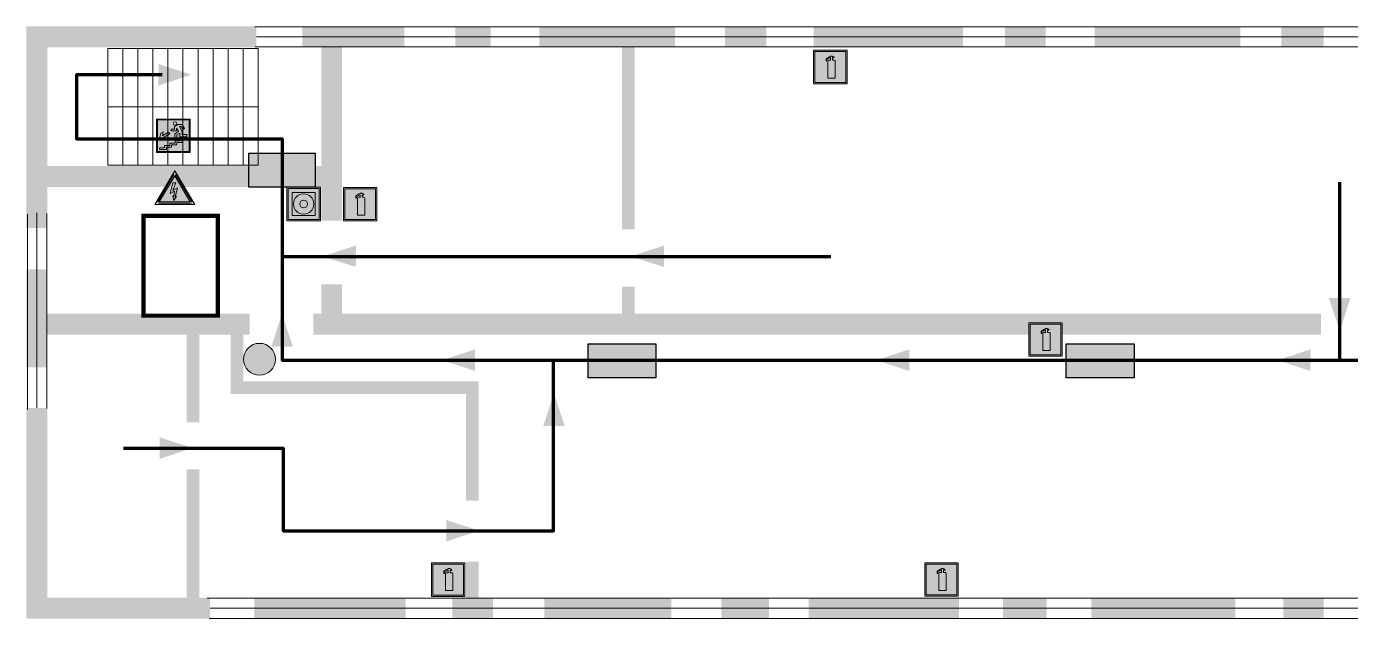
# Model space of a CAD drawing. Header units: millimetres. Extents: x 13114 to 67229, y 22859 to 38520.
# Drawn here: x 30442.6 to 30758.7, y 36088.5 to 36229.9 of the extents above; entities that cross this region are included whole.
import ezdxf

# ---------------------------------------------------------------- set-up
doc = ezdxf.new("R2010")
doc.units = ezdxf.units.MM
doc.layers.add('План_Штампы', color=7, linetype='Continuous')

# ---------------------------------------------------------------- blocks, each defined once
blk = doc.blocks.new('A$C7B4425F7')
at = {"true_color": 0xffffff}
blk.add_hatch(color=7, dxfattribs=at).paths.add_polyline_path([(0, 0), (-16, 0), (-16, -8), (0, -8)])
h = blk.add_hatch(color=126)
h.paths.add_polyline_path([(-0.2, -0.2), (-15.8, -0.2), (-15.8, -7.8), (-0.2, -7.8)])
h.paths.add_polyline_path([(-11.76, -2.03), (-11.76, -3.66), (-11.17, -3.66, -0.568275), (-11.17, -6.18), (-12.58, -6.18), (-12.58, -2.03)], flags=16)
h.paths.add_polyline_path([(-13.33, -4.12, -0.495768), (-13.59, -6.18), (-15.03, -6.18), (-15.03, -2.03), (-13.59, -2.03, -0.487973)], flags=16)
h.paths.add_polyline_path([(-10.25, -2.03), (-9.48, -2.03), (-9.48, -6.18), (-10.25, -6.18)], flags=16)
h.paths.add_polyline_path([(-13.84, -3.69), (-14.24, -3.69), (-14.24, -3.03), (-13.9, -3.03, -0.692621)], flags=0)
h.paths.add_polyline_path([(-9.15, -2.03), (-8.4, -2.03), (-8.04, -3.07), (-7.68, -2.03), (-6.93, -2.03), (-7.64, -4.1), (-6.93, -6.18), (-7.68, -6.18), (-8.04, -5.14), (-8.4, -6.18), (-9.15, -6.18), (-8.44, -4.1)], flags=16)
h.paths.add_polyline_path([(-11.76, -4.46), (-11.42, -4.46, -0.692621), (-11.36, -5.12), (-11.76, -5.12)], flags=0)
h.paths.add_polyline_path([(-13.9, -5.2), (-14.24, -5.2), (-14.24, -4.55), (-13.84, -4.55, -0.708038)], flags=0)
edge = h.paths.add_edge_path(flags=16)
edge.add_ellipse((-5.51, -4.08), major_axis=(0, 2.05), ratio=0.586184, start_angle=0, end_angle=360)
edge = h.paths.add_edge_path(flags=0)
edge.add_ellipse((-5.51, -4.08), major_axis=(0, 1.14), ratio=0.454828, start_angle=0, end_angle=360)
h.paths.add_polyline_path([(-4.13, -4.96, 0.377264), (-3.48, -4.52, 0.0555), (-3.16, -2.03), (-1.66, -2.03), (-1.66, -4.96), (-0.96, -4.96), (-0.96, -7.01), (-1.75, -7.01), (-1.75, -6.18), (-3.3, -6.18), (-3.3, -7.02), (-4.13, -7.02)], flags=16)
h.paths.add_polyline_path([(-2.73, -2.91), (-2.28, -2.91), (-2.28, -4.96), (-3.05, -4.96, 0.079136)], flags=0)
at = {"color": 126}
blk.add_lwpolyline([(-16, -8), (0, -8), (0, 0), (-16, 0)], close=True, dxfattribs=at)
blk = doc.blocks.new('вниз 3')
at = {"lineweight": 0, "true_color": 0xffffff}
h = blk.add_hatch(color=7, dxfattribs=at)
h.dxf.hatch_style = 1
h.paths.add_polyline_path([(40997.5, -4475.69), (40997.25, -4475.28), (40995.76, -4476.15), (40995.97, -4475.23), (40995.39, -4475.56), (40995.05, -4476.83), (40996.33, -4477.17), (40996.91, -4476.83), (40996, -4476.55)], flags=0)
h.paths.add_polyline_path([(40999.81, -4473.95), (41000.22, -4473.95), (41000.64, -4474.67), (41001.03, -4474.43), (41000.46, -4473.49), (41000.42, -4473.49), (40999.43, -4473.49), (40998.68, -4473.92), (40998.68, -4474.57), (40997.88, -4474.57), (40997.88, -4475), (40999.14, -4475), (40999.14, -4474.43), (40999.14, -4474.38), (40999.59, -4475.15), (40998.72, -4475.67), (40998.72, -4477.06), (40999.24, -4477.06), (40999.24, -4475.96), (40999.95, -4475.56), (40999.95, -4476.43), (41001.61, -4476.43), (41001.61, -4475.88), (41000.47, -4475.88), (41000.47, -4475.12)], flags=0)
h.paths.add_polyline_path([(40999.2, -4473.24, 1), (40998.35, -4473.24, 1)], flags=0)
h.paths.add_polyline_path([(41000.46, -4477.26), (41001.69, -4477.26), (41001.69, -4476.84), (41000.03, -4476.84), (41000.03, -4477.39), (40998.78, -4477.39), (40998.78, -4477.95), (40997.53, -4477.95), (40997.53, -4478.5), (40996.29, -4478.5), (40996.29, -4479.06), (40995.05, -4479.06), (40995.05, -4479.48), (40995.29, -4479.48), (40996.72, -4479.48), (40996.72, -4478.92), (40997.97, -4478.92), (40997.97, -4478.36), (40999.2, -4478.36), (40999.2, -4477.81), (41000.46, -4477.81)], flags=0)
h.paths.add_polyline_path([(41002.37, -4472.17), (40994.37, -4472.17), (40994.37, -4480.17), (41002.37, -4480.17)])
h.paths.add_polyline_path([(41002.16, -4479.96), (40994.57, -4479.96), (40994.57, -4472.37), (41002.16, -4472.37)], flags=16)
h.paths.add_polyline_path([(41001.61, -4475.88), (41001.61, -4476.43), (40999.95, -4476.43), (40999.95, -4475.56), (40999.24, -4475.96), (40999.24, -4477.06), (40998.72, -4477.06), (40998.72, -4475.67), (40999.59, -4475.15), (40999.14, -4474.38), (40999.14, -4474.43), (40999.14, -4475), (40997.88, -4475), (40997.88, -4474.57), (40998.68, -4474.57), (40998.68, -4473.92), (40999.43, -4473.49), (41000.42, -4473.49), (41000.46, -4473.49), (41001.03, -4474.43), (41000.64, -4474.67), (41000.22, -4473.95), (40999.81, -4473.95), (41000.47, -4475.12), (41000.47, -4475.88)], flags=0)
h.paths.add_polyline_path([(41001.69, -4476.84), (41001.69, -4477.26), (41000.46, -4477.26), (41000.46, -4477.81), (40999.2, -4477.81), (40999.2, -4478.36), (40997.97, -4478.36), (40997.97, -4478.92), (40996.72, -4478.92), (40996.72, -4479.48), (40995.05, -4479.48), (40995.05, -4479.06), (40996.29, -4479.06), (40996.29, -4478.5), (40997.53, -4478.5), (40997.53, -4477.95), (40998.78, -4477.95), (40998.78, -4477.39), (41000.03, -4477.39), (41000.03, -4476.84)], flags=0)
h.paths.add_polyline_path([(40998.35, -4473.24, -1), (40999.2, -4473.24, -1)], flags=0)
h.paths.add_polyline_path([(40997.5, -4475.69), (40996, -4476.55), (40996.91, -4476.83), (40996.33, -4477.17), (40995.05, -4476.83), (40995.39, -4475.56), (40995.97, -4475.23), (40995.76, -4476.15), (40997.25, -4475.28)], flags=0)
at = {"lineweight": 0}
h = blk.add_hatch(color=126, dxfattribs=at)
h.dxf.hatch_style = 1
h.paths.add_polyline_path([(41002.16, -4472.37), (40994.57, -4472.37), (40994.57, -4479.96), (41002.16, -4479.96)])
h.paths.add_polyline_path([(40995.97, -4475.23), (40995.76, -4476.15), (40997.25, -4475.28), (40997.5, -4475.69), (40996, -4476.55), (40996.91, -4476.83), (40996.33, -4477.17), (40995.05, -4476.83), (40995.39, -4475.56)], flags=16)
h.paths.add_polyline_path([(40997.88, -4474.57), (40998.68, -4474.57), (40998.68, -4473.92), (40999.43, -4473.49), (41000.42, -4473.49), (41000.46, -4473.49), (41001.03, -4474.43), (41000.64, -4474.67), (41000.22, -4473.95), (40999.81, -4473.95), (41000.47, -4475.12), (41000.47, -4475.88), (41001.61, -4475.88), (41001.61, -4476.43), (40999.95, -4476.43), (40999.95, -4475.56), (40999.24, -4475.96), (40999.24, -4477.06), (40998.72, -4477.06), (40998.72, -4475.67), (40999.59, -4475.15), (40999.14, -4474.38), (40999.14, -4474.43), (40999.14, -4475), (40997.88, -4475)], flags=16)
h.paths.add_polyline_path([(40998.35, -4473.24, -1), (40999.2, -4473.24, -1)], flags=16)
h.paths.add_polyline_path([(40997.53, -4477.95), (40998.78, -4477.95), (40998.78, -4477.39), (41000.03, -4477.39), (41000.03, -4476.84), (41001.69, -4476.84), (41001.69, -4477.26), (41000.46, -4477.26), (41000.46, -4477.81), (40999.2, -4477.81), (40999.2, -4478.36), (40997.97, -4478.36), (40997.97, -4478.92), (40996.72, -4478.92), (40996.72, -4479.48), (40995.05, -4479.48), (40995.05, -4479.06), (40996.29, -4479.06), (40996.29, -4478.5), (40997.53, -4478.5)], flags=16)
at = {"lineweight": 0, "true_color": 0xffffff}
h = blk.add_hatch(color=7, dxfattribs=at)
h.dxf.hatch_style = 1
h.paths.add_polyline_path([(40999.2, -4473.24, 1), (40998.35, -4473.24, 1)])
h.paths.add_polyline_path([(40999.81, -4473.95), (41000.22, -4473.95), (41000.64, -4474.67), (41001.03, -4474.43), (41000.46, -4473.49), (41000.42, -4473.49), (40999.43, -4473.49), (40998.68, -4473.92), (40998.68, -4474.57), (40997.88, -4474.57), (40997.88, -4475), (40999.14, -4475), (40999.14, -4474.43), (40999.14, -4474.38), (40999.59, -4475.15), (40998.72, -4475.67), (40998.72, -4477.06), (40999.24, -4477.06), (40999.24, -4475.96), (40999.95, -4475.56), (40999.95, -4476.43), (41001.61, -4476.43), (41001.61, -4475.88), (41000.47, -4475.88), (41000.47, -4475.12)])
h.paths.add_polyline_path([(40999.2, -4477.81), (41000.46, -4477.81), (41000.46, -4477.26), (41001.69, -4477.26), (41001.69, -4476.84), (41000.03, -4476.84), (41000.03, -4477.39), (40998.78, -4477.39), (40998.78, -4477.95), (40997.53, -4477.95), (40997.53, -4478.5), (40996.29, -4478.5), (40996.29, -4479.06), (40995.05, -4479.06), (40995.05, -4479.48), (40995.29, -4479.48), (40996.72, -4479.48), (40996.72, -4478.92), (40997.97, -4478.92), (40997.97, -4478.36), (40999.2, -4478.36)])
h.paths.add_polyline_path([(40997.5, -4475.69), (40997.25, -4475.28), (40995.76, -4476.15), (40995.97, -4475.23), (40995.39, -4475.56), (40995.05, -4476.83), (40996.33, -4477.17), (40996.91, -4476.83), (40996, -4476.55)])
at = {"color": 126, "lineweight": 0}
for points in [[(40994.37, -4472.17), (41002.37, -4472.17), (41002.37, -4480.17), (40994.37, -4480.17)], [(40994.57, -4472.37), (41002.16, -4472.37), (41002.16, -4479.96), (40994.57, -4479.96)]]:
    blk.add_lwpolyline(points, close=True, dxfattribs=at)
for points in [[(40995.05, -4476.83), (40995.39, -4475.56), (40995.97, -4475.23), (40995.76, -4476.15), (40997.25, -4475.28), (40997.5, -4475.69), (40996, -4476.55), (40996.91, -4476.83), (40996.33, -4477.17), (40995.05, -4476.83)], [(40999.14, -4474.43), (40999.14, -4475), (40997.88, -4475), (40997.88, -4474.57), (40998.68, -4474.57), (40998.68, -4473.92), (40999.43, -4473.49), (41000.42, -4473.49), (41000.46, -4473.49), (41001.03, -4474.43), (41000.64, -4474.67), (41000.22, -4473.95), (40999.81, -4473.95), (41000.47, -4475.12), (41000.47, -4475.88), (41001.61, -4475.88), (41001.61, -4476.43), (40999.95, -4476.43), (40999.95, -4475.56), (40999.24, -4475.96), (40999.24, -4477.06), (40998.72, -4477.06), (40998.72, -4475.67), (40999.59, -4475.15), (40999.14, -4474.38), (40999.14, -4474.43)], [(40995.29, -4479.48), (40995.05, -4479.48), (40995.05, -4479.06), (40996.29, -4479.06), (40996.29, -4478.5), (40997.53, -4478.5), (40997.53, -4477.95), (40998.78, -4477.95), (40998.78, -4477.39), (41000.03, -4477.39), (41000.03, -4476.84), (41001.69, -4476.84), (41001.69, -4477.26), (41000.46, -4477.26), (41000.46, -4477.81), (40999.2, -4477.81), (40999.2, -4478.36), (40997.97, -4478.36), (40997.97, -4478.92), (40996.72, -4478.92), (40996.72, -4479.48), (40995.05, -4479.48)]]:
    blk.add_lwpolyline(points, dxfattribs=at)
blk.add_circle((40998.77, -4473.24), 0.426, dxfattribs=at)
blk = doc.blocks.new('A$C54414219')
at = {"true_color": 0xffffff}
h = blk.add_hatch(color=7, dxfattribs=at)
h.paths.add_polyline_path([(2.39, -9.45), (2.39, -18.3), (11.23, -18.3), (11.23, -9.45)], flags=0)
h.paths.add_polyline_path([(10.71, -13.87, -1), (2.92, -13.87, -1)], flags=0)
h.paths.add_polyline_path([(8.3, -13.87, -1), (5.33, -13.87, -1)], flags=0)
h.paths.add_polyline_path([(0.41, -7.47), (0.41, -20.27), (13.21, -20.27), (13.21, -7.47)])
h.paths.add_polyline_path([(0.92, -19.77), (12.71, -19.77), (12.71, -7.98), (0.92, -7.98)], flags=16)
h.paths.add_polyline_path([(11.23, -9.45), (11.23, -18.3), (2.39, -18.3), (2.39, -9.45)], flags=0)
at = {"lineweight": 5}
h = blk.add_hatch(color=242, dxfattribs=at)
h.paths.add_polyline_path([(12.71, -7.98), (0.92, -7.98), (0.92, -19.77), (12.71, -19.77)])
h.paths.add_polyline_path([(11.23, -18.3), (2.39, -18.3), (2.39, -9.45), (11.23, -9.45)], flags=16)
h.paths.add_polyline_path([(10.71, -13.87, -1), (2.92, -13.87, -1)], flags=0)
h.paths.add_polyline_path([(8.3, -13.87, -1), (5.33, -13.87, -1)], flags=0)
at = {"true_color": 0xffffff}
h = blk.add_hatch(color=7, dxfattribs=at)
h.paths.add_polyline_path([(2.39, -9.45), (2.39, -18.3), (11.23, -18.3), (11.23, -9.45)])
h.paths.add_polyline_path([(10.71, -13.87, -1), (2.92, -13.87, -1)], flags=16)
h.paths.add_polyline_path([(8.3, -13.87, -1), (5.33, -13.87, -1)], flags=0)
at = {"lineweight": 5}
h = blk.add_hatch(color=242, dxfattribs=at)
h.paths.add_polyline_path([(2.92, -13.87, 1), (10.71, -13.87, 1)])
h.paths.add_polyline_path([(8.3, -13.87, -1), (5.33, -13.87, -1)], flags=16)
at = {"color": 242, "lineweight": 5}
for p, q in [((0.41, -20.27), (0.41, -7.47)), ((0.41, -7.47), (13.21, -7.47)), ((0.41, -7.47), (13.21, -7.47)), ((13.21, -20.27), (13.21, -7.47)), ((0.41, -20.27), (13.21, -20.27))]:
    blk.add_line(p, q, dxfattribs=at)
for points in [[(0.92, -7.98), (12.71, -7.98), (12.71, -19.77), (0.92, -19.77)], [(2.39, -9.45), (11.23, -9.45), (11.23, -18.3), (2.39, -18.3)]]:
    blk.add_lwpolyline(points, close=True, dxfattribs=at)
for radius in [3.89, 1.49]:
    blk.add_circle((6.81, -13.87), radius, dxfattribs=at)
blk = doc.blocks.new('A$C7B8C2D5B')
at = {"lineweight": 0}
h = blk.add_hatch(color=5, dxfattribs=at)
h.dxf.hatch_style = 1
h.paths.add_polyline_path([(1.4, -3.02, 1), (-2.11, -3.02, 1)])
at = {"color": 5, "lineweight": 0}
blk.add_circle((-0.36, -3.02), 1.75, dxfattribs=at)
blk = doc.blocks.new('A$C3AD82952')
at = {"true_color": 0xf5f5ff}
h = blk.add_hatch(color=7, dxfattribs=at)
h.dxf.hatch_style = 1
h.paths.add_polyline_path([(8.21, 8.73, 0.414214), (7.89, 9.05), (7.22, 9.05), (7.22, 9.92), (7.59, 9.92, 1), (7.57, 10.36), (7.22, 10.36), (7.22, 10.6), (6.43, 10.6), (6.43, 10.36), (6.01, 10.36), (4.74, 9.59), (4.74, 8.69), (4.98, 8.73), (4.98, 9.26), (6.12, 9.91), (6.43, 9.91), (6.43, 9.05), (5.76, 9.05, 0.414214), (5.44, 8.73), (5.44, 2.2), (8.21, 2.2)], flags=0)
h.paths.add_polyline_path([(12.8, 12.8), (0, 12.8), (0, 0), (12.8, 0)])
h.paths.add_polyline_path([(0.51, 12.29), (12.29, 12.29), (12.29, 0.51), (0.51, 0.51)], flags=16)
h.paths.add_polyline_path([(4.74, 9.59), (6.01, 10.36), (6.43, 10.36), (6.43, 10.6), (7.22, 10.6), (7.22, 10.36), (7.59, 10.36, -0.94586), (7.59, 9.92), (7.22, 9.92), (7.22, 9.05), (7.89, 9.05, -0.414214), (8.21, 8.73), (8.21, 2.2), (5.44, 2.2), (5.44, 8.73, -0.414214), (5.76, 9.05), (6.43, 9.05), (6.43, 9.91), (6.12, 9.91), (4.98, 9.26), (4.98, 8.73), (4.74, 8.69)], flags=0)
h = blk.add_hatch(color=242)
h.dxf.hatch_style = 1
h.paths.add_polyline_path([(12.29, 12.29), (0.51, 12.29), (0.51, 0.51), (12.29, 0.51)])
h.paths.add_polyline_path([(4.74, 8.69), (4.74, 9.59), (6.01, 10.36), (6.43, 10.36), (6.43, 10.6), (7.22, 10.6), (7.22, 10.36), (7.59, 10.36, -0.94586), (7.59, 9.92), (7.22, 9.92), (7.22, 9.05), (7.89, 9.05, -0.414214), (8.21, 8.73), (8.21, 2.2), (5.44, 2.2), (5.44, 8.73, -0.414214), (5.76, 9.05), (6.43, 9.05), (6.43, 9.91), (6.12, 9.91), (4.98, 9.26), (4.98, 8.73)], flags=16)
h = blk.add_hatch(color=7, dxfattribs=at)
h.dxf.hatch_style = 1
h.paths.add_polyline_path([(8.21, 8.73, 0.414214), (7.89, 9.05), (7.22, 9.05), (7.22, 9.92), (7.59, 9.92, 1), (7.57, 10.36), (7.22, 10.36), (7.22, 10.6), (6.43, 10.6), (6.43, 10.36), (6.01, 10.36), (4.74, 9.59), (4.74, 8.69), (4.98, 8.73), (4.98, 9.26), (6.12, 9.91), (6.43, 9.91), (6.43, 9.05), (5.76, 9.05, 0.414214), (5.44, 8.73), (5.44, 2.2), (8.21, 2.2)])
at = {"color": 242, "lineweight": 5}
for p, q in [((0, 0), (0, 12.8)), ((0, 12.8), (12.8, 12.8)), ((6.01, 10.36), (4.74, 9.59)), ((6.01, 10.36), (6.43, 10.36)), ((7.22, 10.6), (6.43, 10.6)), ((6.43, 10.6), (6.43, 10.36)), ((7.22, 10.36), (7.22, 10.6)), ((7.59, 10.36), (7.22, 10.36)), ((12.8, 0), (12.8, 12.8)), ((4.74, 9.59), (4.74, 8.69)), ((4.74, 8.69), (4.98, 8.73)), ((4.98, 9.26), (6.12, 9.91)), ((4.98, 8.73), (4.98, 9.26)), ((5.44, 2.2), (5.44, 8.73)), ((5.76, 9.05), (6.43, 9.05)), ((6.12, 9.91), (6.43, 9.91)), ((6.43, 9.91), (6.43, 9.05)), ((7.22, 9.05), (7.22, 9.92)), ((7.59, 9.92), (7.22, 9.92)), ((7.89, 9.05), (7.22, 9.05)), ((8.21, 2.2), (8.21, 8.73)), ((0, 0), (12.8, 0)), ((5.44, 2.2), (8.21, 2.2))]:
    blk.add_line(p, q, dxfattribs=at)
blk.add_lwpolyline([(0.51, 12.29), (12.29, 12.29), (12.29, 0.51), (0.51, 0.51)], close=True, dxfattribs=at)
for centre, radius, start, end in [((7.58, 10.14), 0.223, 273.1875, 86.8125), ((5.76, 8.73), 0.32, 90, 180), ((7.89, 8.73), 0.32, 0, 90)]:
    blk.add_arc(centre, radius, start, end, dxfattribs=at)
blk = doc.blocks.new('A$C3E6D3DDE')
at = {"lineweight": 5}
h = blk.add_hatch(color=40, dxfattribs=at)
h.paths.add_polyline_path([(24.1, 1.45), (16.46, -11.35), (31.74, -11.35)])
h.paths.add_polyline_path([(24.09, -0.46), (30.03, -10.41), (18.14, -10.41)], flags=16)
h.paths.add_polyline_path([(24.54, -3.08), (23.41, -6.02), (25.13, -5.01), (24.33, -8.5), (24.82, -8.27), (23.79, -9.86), (23.4, -8.04), (23.8, -8.43), (24.04, -6.29), (22.39, -7.25), (23.44, -3.08)], flags=0)
h = blk.add_hatch(color=256, dxfattribs=at)
h.paths.add_polyline_path([(24.37, 0.03, 0.567511), (23.82, 0.03), (17.59, -10.4, 0.582454), (17.86, -10.88), (30.32, -10.88, 0.582149), (30.6, -10.4)])
h.paths.add_polyline_path([(24.09, -0.46), (18.14, -10.41), (30.03, -10.41)], flags=16)
h.paths.add_polyline_path([(24.54, -3.08), (23.41, -6.02), (25.13, -5.01), (24.33, -8.5), (24.82, -8.27), (23.79, -9.86), (23.4, -8.04), (23.8, -8.43), (24.04, -6.29), (22.39, -7.25), (23.44, -3.08)], flags=0)
h = blk.add_hatch(color=40, dxfattribs=at)
h.paths.add_polyline_path([(24.09, -0.46), (18.14, -10.41), (30.03, -10.41)])
h.paths.add_polyline_path([(24.82, -8.27), (23.79, -9.86), (23.4, -8.04), (23.8, -8.43), (24.04, -6.29), (22.39, -7.25), (23.44, -3.08), (24.54, -3.08), (23.41, -6.02), (25.13, -5.01), (24.33, -8.5)], flags=16)
at = {"color": 40, "lineweight": 5}
for p, q in [((16.46, -11.35), (24.1, 1.45)), ((24.1, 1.45), (31.74, -11.35))]:
    blk.add_line(p, q, dxfattribs=at)
at = {"lineweight": 5}
for p, q in [((17.59, -10.4), (23.82, 0.03)), ((24.37, 0.03), (30.6, -10.4)), ((18.14, -10.41), (24.09, -0.46)), ((23.44, -3.08), (22.39, -7.25)), ((23.41, -6.02), (24.54, -3.08)), ((25.13, -5.01), (23.41, -6.02)), ((24.54, -3.08), (23.44, -3.08)), ((24.09, -0.46), (30.03, -10.41)), ((24.33, -8.5), (25.13, -5.01)), ((22.39, -7.25), (24.04, -6.29)), ((23.8, -8.43), (23.4, -8.04)), ((23.4, -8.04), (23.79, -9.86)), ((23.79, -9.86), (24.82, -8.27)), ((24.04, -6.29), (23.8, -8.43)), ((24.82, -8.27), (24.33, -8.5)), ((17.86, -10.88), (30.32, -10.88)), ((18.14, -10.41), (30.03, -10.41))]:
    blk.add_line(p, q, dxfattribs=at)
at = {"color": 50, "lineweight": 5}
blk.add_line((31.74, -11.35), (16.46, -11.35), dxfattribs=at)
blk = doc.blocks.new('A$C32E8229D')
at = {"true_color": 0xffffff}
blk.add_hatch(color=7, dxfattribs=at).paths.add_polyline_path([(0, 0), (0, -8), (16, -8), (16, 0)])
h = blk.add_hatch(color=126)
h.paths.add_polyline_path([(0.2, -0.2), (15.8, -0.2), (15.8, -7.8), (0.2, -7.8)])
h.paths.add_polyline_path([(13.49, -2.05), (12.08, -2.05), (11.37, -2.63, 0.162397), (11.29, -2.84), (11.29, -3.63), (10.35, -3.63), (10.35, -4.05), (11.68, -4.05), (11.68, -3.48), (12.26, -4.28), (11.29, -5.1), (11.29, -6.78), (11.85, -6.78), (11.85, -5.44), (12.8, -4.64), (12.8, -5.94), (14.46, -5.94), (14.46, -5.39), (13.45, -5.39), (13.45, -3.97), (12.46, -2.59), (13.15, -2.59), (13.69, -3.34), (14.18, -3)], flags=16)
h.paths.add_polyline_path([(10.74, -1.82, 1), (11.8, -1.82, 1)], flags=16)
h.paths.add_polyline_path([(9.39, -3.59), (5.99, -3.59), (6.56, -3.03), (5.91, -3.03), (5.1, -3.83), (5.91, -4.64), (6.56, -4.64), (5.99, -4.09), (9.39, -4.09)], flags=16)
h.paths.add_polyline_path([(4.29, -1.08), (1.72, -1.08), (1.72, -6.6), (4.29, -6.6)], flags=16)
at = {"color": 126}
blk.add_lwpolyline([(16, -8), (0, -8), (0, 0), (16, 0)], close=True, dxfattribs=at)

msp = doc.modelspace()

# ---------------------------------------------------------------- linework, layer by layer
at = {"lineweight": 100, "const_width": 5}
for points in [[(30445.1, 36181.77), (30445.1, 36227.39), (30497.48, 36227.39)], [(30508.26, 36194.07), (30515.46, 36194.07), (30515.46, 36183.51), (30515.46, 36227.39)], [(30508.47, 36227.39), (30532.8, 36227.39)], [(30544.96, 36227.39), (30553.39, 36227.39)], [(30565.02, 36227.39), (30597.42, 36227.39)], [(30609.41, 36227.39), (30619.27, 36227.39)], [(30630.51, 36227.39), (30666.22, 36227.39)], [(30676.2, 36227.39), (30685.97, 36227.39)], [(30697.67, 36227.39), (30732.45, 36227.39)], [(30742.24, 36227.39), (30752.35, 36227.39)], [(30445.1, 36194.07), (30498.02, 36194.07)], [(30445.1, 36148.43), (30445.1, 36171.91)], [(30515.46, 36158.75), (30515.46, 36168.29)], [(30445.1, 36158.75), (30495.87, 36158.75)], [(30511.06, 36158.75), (30751.66, 36158.75)], [(30486.45, 36090.96), (30445.1, 36090.96), (30445.1, 36138.77)], [(30533.16, 36090.96), (30497.02, 36090.96)], [(30554.01, 36090.96), (30544.28, 36090.96)], [(30596.55, 36090.96), (30566.25, 36090.96)], [(30619.9, 36090.96), (30608.5, 36090.96)], [(30665.22, 36090.96), (30629.36, 36090.96)], [(30686.21, 36090.96), (30675.78, 36090.96)], [(30731.21, 36090.96), (30696.85, 36090.96)], [(30752.31, 36090.96), (30742.72, 36090.96)]]:
    msp.add_lwpolyline(points, dxfattribs=at)
at = {"lineweight": 0}
for points in [[(30497.09, 36229.79), (30955.17, 36229.79)], [(30497.19, 36225), (30955.27, 36225)], [(30497.48, 36227.39), (30955.56, 36227.39)], [(30442.81, 36138.42), (30442.81, 36185.03)], [(30445.1, 36138.77), (30445.1, 36185.38)], [(30447.46, 36138.59), (30447.46, 36185.2)], [(30485.73, 36093.36), (30973.39, 36093.36)], [(30486.45, 36090.96), (30974.12, 36090.96)], [(30486.45, 36090.96), (30974.12, 36090.96)], [(30486.18, 36088.48), (30973.84, 36088.48)]]:
    msp.add_lwpolyline(points, dxfattribs=at)
for points in [[(30462.02, 36210.72), (30465.61, 36210.72), (30465.61, 36224.64), (30462.02, 36224.64)], [(30465.61, 36210.72), (30469.2, 36210.72), (30469.2, 36224.64), (30465.61, 36224.64)], [(30469.2, 36210.72), (30472.79, 36210.72), (30472.79, 36224.64), (30469.2, 36224.64)], [(30472.79, 36210.72), (30476.38, 36210.72), (30476.38, 36224.64), (30472.79, 36224.64)], [(30476.38, 36210.72), (30479.96, 36210.72), (30479.96, 36224.64), (30476.38, 36224.64)], [(30479.96, 36210.72), (30483.55, 36210.72), (30483.55, 36224.64), (30479.96, 36224.64)], [(30483.55, 36210.72), (30487.14, 36210.72), (30487.14, 36224.64), (30483.55, 36224.64)], [(30487.14, 36210.72), (30490.73, 36210.72), (30490.73, 36224.64), (30487.14, 36224.64)], [(30490.73, 36210.72), (30494.32, 36210.72), (30494.32, 36224.64), (30490.73, 36224.64)], [(30494.32, 36210.72), (30497.91, 36210.72), (30497.91, 36224.64), (30494.32, 36224.64)], [(30462.02, 36196.79), (30465.61, 36196.79), (30465.61, 36210.72), (30462.02, 36210.72)], [(30465.61, 36196.79), (30469.2, 36196.79), (30469.2, 36210.72), (30465.61, 36210.72)], [(30469.2, 36196.79), (30472.79, 36196.79), (30472.79, 36210.72), (30469.2, 36210.72)], [(30472.79, 36196.79), (30476.38, 36196.79), (30476.38, 36210.72), (30472.79, 36210.72)], [(30476.38, 36196.79), (30479.96, 36196.79), (30479.96, 36210.72), (30476.38, 36210.72)], [(30479.96, 36196.79), (30483.55, 36196.79), (30483.55, 36210.72), (30479.96, 36210.72)], [(30483.55, 36196.79), (30487.14, 36196.79), (30487.14, 36210.72), (30483.55, 36210.72)], [(30487.14, 36196.79), (30490.73, 36196.79), (30490.73, 36210.72), (30487.14, 36210.72)], [(30490.73, 36196.79), (30494.32, 36196.79), (30494.32, 36210.72), (30490.73, 36210.72)], [(30494.32, 36196.79), (30497.91, 36196.79), (30497.91, 36210.72), (30494.32, 36210.72)]]:
    msp.add_lwpolyline(points, close=True, dxfattribs=at)
at = {"lineweight": 0, "const_width": 3}
for points in [[(30586.3, 36225.46), (30586.3, 36181.42)], [(30586.3, 36167.7), (30586.3, 36157.94)], [(30482.33, 36159.11), (30482.33, 36135.29)], [(30492.88, 36158.71), (30492.88, 36143.61), (30549.06, 36143.61), (30549.06, 36116.61)], [(30482.33, 36124.08), (30482.33, 36091.02)], [(30549.06, 36102.07), (30549.06, 36091.77)]]:
    msp.add_lwpolyline(points, dxfattribs=at)
at = {"color": 126, "lineweight": 100, "true_color": 0x008754}
for points in [[(30475, 36218.35), (30454.54, 36218.35), (30454.54, 36203.07), (30503.64, 36203.07), (30503.64, 36150.14), (30969.87, 36150.14), (30969.87, 36177.94)], [(30756.15, 36150.14), (30756.15, 36192.67)], [(30503.64, 36174.96), (30634.62, 36174.96)], [(30465.73, 36129.18), (30503.87, 36129.18), (30503.87, 36109.37), (30568.43, 36109.37), (30568.43, 36150.14)]]:
    msp.add_lwpolyline(points, dxfattribs=at)
at = {"lineweight": 0, "const_width": 1}
msp.add_lwpolyline([(30470.55, 36184.65), (30488.3, 36184.65), (30488.3, 36160.79), (30470.55, 36160.79)], close=True, dxfattribs=at)
at = {"layer": 'План_Штампы', "color": 126, "true_color": 0x008754}
for points in [[(30474.11, 36215.77), (30474.13, 36220.91), (30482, 36218.36)], [(30521.25, 36177.56), (30521.23, 36172.43), (30513.35, 36174.97)], [(30594.79, 36177.56), (30594.78, 36172.43), (30586.9, 36174.97)], [(30753.56, 36165.02), (30758.7, 36165.01), (30756.15, 36157.13)], [(30506.2, 36153.4), (30501.07, 36153.41), (30503.61, 36161.29)], [(30549.7, 36152.75), (30549.69, 36147.61), (30541.81, 36150.16)], [(30653.37, 36152.75), (30653.36, 36147.61), (30645.48, 36150.16)], [(30749.18, 36152.75), (30749.16, 36147.61), (30741.28, 36150.16)], [(30571.11, 36134.42), (30565.98, 36134.44), (30568.52, 36142.32)], [(30474.39, 36126.6), (30474.4, 36131.74), (30482.28, 36129.19)], [(30542.82, 36106.86), (30542.84, 36111.99), (30550.71, 36109.45)]]:
    msp.add_solid(points, dxfattribs=at)

# ---------------------------------------------------------------- block references
for name, p, xscale, yscale, zscale in [('A$C3AD82952', (30630.53, 36216.19), 0.625, 0.625, 0.625), ('A$C3E6D3DDE', (30462.93, 36194.49), 0.625, 0.625, 0.625), ('A$C54414219', (30504.52, 36196.15), 0.625, 0.625, 0.625), ('A$C3AD82952', (30518.25, 36183.43), 0.625, 0.625, 0.625), ('A$C3AD82952', (30681.88, 36151.13), 0.625, 0.625, 0.625), ('A$C7B8C2D5B', (30499.02, 36156.96), 2.177419353276491, 2.177419353276491, 2.177419353276491), ('A$C3AD82952', (30539.26, 36093.75), 0.625, 0.625, 0.625), ('A$C3AD82952', (30657.05, 36093.79), 0.625, 0.625, 0.625)]:
    msp.add_blockref(name, p, dxfattribs=dict(xscale=xscale, yscale=yscale, zscale=zscale))
at = {"color": 126, "true_color": 0x008754}
msp.add_blockref('вниз 3', (-10520.71, 40679.95), dxfattribs=at)
at = {"layer": 'План_Штампы'}
msp.add_blockref('A$C7B4425F7', (30511.62, 36199.57), dxfattribs=at)
at = {"layer": 'План_Штампы', "color": 126, "true_color": 0x008754, "xscale": 1.012510887696, "yscale": 1.012510887696, "zscale": 1.012510887696, "rotation": 359.9978653237145}
for p in [(30576.7, 36154.06), (30690.86, 36154.06)]:
    msp.add_blockref('A$C32E8229D', p, dxfattribs=at)

doc.saveas('drawing.dxf')
